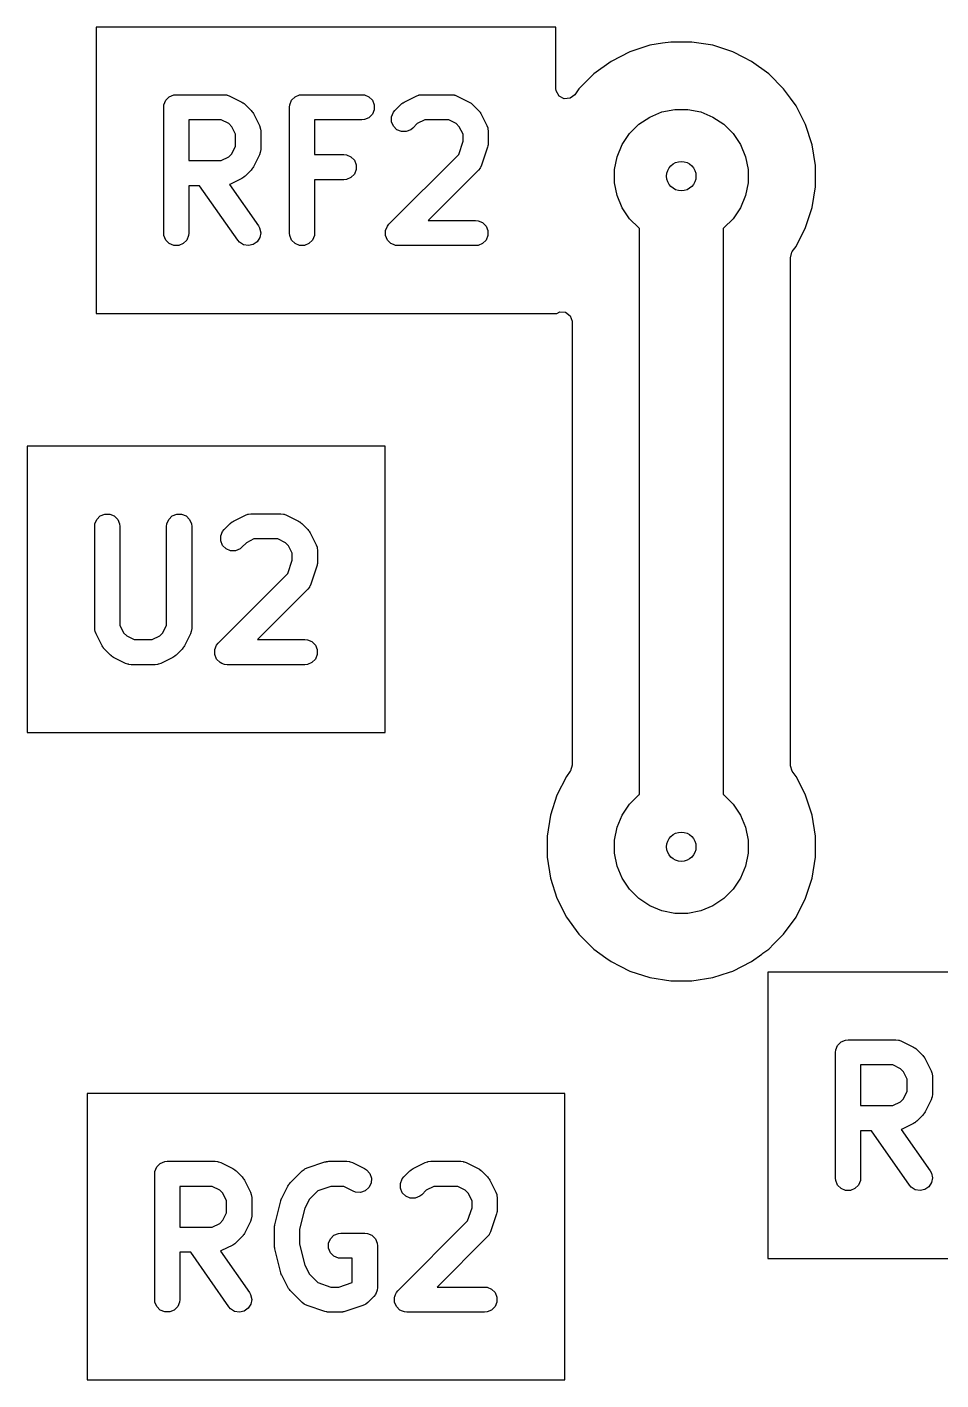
# Model space of a CAD drawing. Extents: x 20 to 124, y -124 to -20.
# Drawn here: x 77.38 to 88.29, y -100.61 to -84.47 of the extents above; entities that cross this region are included whole.
import ezdxf

# ---------------------------------------------------------------- set-up
doc = ezdxf.new("R2010")
doc.units = 0
doc.layers.add('BLACK', color=7, linetype='CONTINUOUS')
doc.layers.add('WHITE', color=7, linetype='CONTINUOUS')

msp = doc.modelspace()

# ---------------------------------------------------------------- linework, layer by layer
at = {"layer": 'BLACK', "linetype": 'CONTINUOUS'}
for p, q in [((83.693654, -84.471103), (78.2095, -84.471103)), ((78.2095, -84.471103), (78.2095, -87.886655)), ((83.693654, -85.204976), (83.693654, -84.471103)), ((84.815214, -84.68891), (84.575616, -84.76676)), ((84.966504, -84.664948), (84.815214, -84.68891)), ((85.064038, -84.6495), (84.966504, -84.664948)), ((85.315962, -84.6495), (85.064038, -84.6495)), ((85.539808, -84.684954), (85.315962, -84.6495)), ((85.564785, -84.68891), (85.539808, -84.684954)), ((85.804383, -84.76676), (85.564785, -84.68891)), ((84.351151, -84.881132), (84.14735, -85.029201)), ((84.575616, -84.76676), (84.351151, -84.881132)), ((85.934414, -84.833015), (85.804383, -84.76676)), ((86.028845, -84.88113), (85.934414, -84.833015)), ((86.028847, -84.881131), (86.028845, -84.88113)), ((86.028848, -84.881132), (86.028847, -84.881131)), ((86.232649, -85.029201), (86.028848, -84.881132)), ((84.147345, -85.029205), (83.969205, -85.207345)), ((84.14735, -85.029201), (84.147345, -85.029205)), ((86.232654, -85.029205), (86.232649, -85.029201)), ((86.410794, -85.207345), (86.232654, -85.029205)), ((83.696876, -85.233061), (83.693654, -85.204976)), ((83.969205, -85.207345), (83.917972, -85.277862)), ((86.410798, -85.20735), (86.410794, -85.207345)), ((86.493025, -85.320527), (86.410798, -85.20735)), ((79.017882, -85.399064), (79.04028, -85.344992)), ((79.04028, -85.344992), (79.081664, -85.303608)), ((79.081664, -85.303608), (79.135736, -85.28121)), ((79.135736, -85.28121), (79.165, -85.278328)), ((79.165, -85.278328), (79.736429, -85.278328)), ((79.736429, -85.278328), (79.765693, -85.28121)), ((79.765693, -85.28121), (79.770673, -85.283273)), ((79.770673, -85.283273), (79.776048, -85.283655)), ((79.776048, -85.283655), (79.803511, -85.294164)), ((79.803511, -85.294164), (79.946368, -85.365593)), ((79.946368, -85.365593), (79.958963, -85.373521)), ((79.958963, -85.373521), (79.96262, -85.375036)), ((79.96262, -85.375036), (79.966737, -85.378415)), ((79.966737, -85.378415), (79.971254, -85.381258)), ((79.971254, -85.381258), (79.973851, -85.384252)), ((80.517882, -85.399064), (80.54028, -85.344992)), ((80.54028, -85.344992), (80.581664, -85.303608)), ((80.581664, -85.303608), (80.635736, -85.28121)), ((80.635736, -85.28121), (80.665, -85.278328)), ((80.665, -85.278328), (81.379286, -85.278328)), ((81.379286, -85.278328), (81.40855, -85.28121)), ((81.40855, -85.28121), (81.462622, -85.303608)), ((81.462622, -85.303608), (81.504006, -85.344992)), ((81.504006, -85.344992), (81.526404, -85.399064)), ((81.85615, -85.38425), (81.858746, -85.381258)), ((81.858746, -85.381258), (81.863255, -85.378419)), ((81.863255, -85.378419), (81.867378, -85.375036)), ((81.867378, -85.375036), (81.87104, -85.373519)), ((81.87104, -85.373519), (81.883632, -85.365593)), ((81.883632, -85.365593), (82.02649, -85.294164)), ((82.02649, -85.294164), (82.053953, -85.283654)), ((82.053953, -85.283654), (82.05933, -85.283271)), ((82.05933, -85.283271), (82.064308, -85.28121)), ((82.064308, -85.28121), (82.093572, -85.278328)), ((82.093572, -85.278328), (82.450714, -85.278328)), ((82.450714, -85.278328), (82.479978, -85.28121)), ((82.479978, -85.28121), (82.484955, -85.283271)), ((82.484955, -85.283271), (82.490333, -85.283654)), ((82.490333, -85.283654), (82.517796, -85.294164)), ((82.517796, -85.294164), (82.660654, -85.365593)), ((82.660654, -85.365593), (82.673247, -85.37352)), ((82.673247, -85.37352), (82.676907, -85.375036)), ((82.676907, -85.375036), (82.681026, -85.378417)), ((82.681026, -85.378417), (82.68554, -85.381258)), ((82.68554, -85.381258), (82.688136, -85.384251)), ((83.731233, -85.2939), (83.696876, -85.233061)), ((83.793028, -85.326506), (83.731233, -85.2939)), ((83.862642, -85.320527), (83.793028, -85.326506)), ((83.917972, -85.277862), (83.862642, -85.320527)), ((86.55887, -85.411155), (86.493025, -85.320527)), ((79.015, -85.428328), (79.017882, -85.399064)), ((79.015, -86.928328), (79.015, -85.428328)), ((79.973851, -85.384252), (79.985351, -85.39369)), ((79.985351, -85.39369), (80.05678, -85.465118)), ((80.05678, -85.465118), (80.066222, -85.476623)), ((80.066222, -85.476623), (80.069214, -85.479218)), ((80.069214, -85.479218), (80.072053, -85.483728)), ((80.072053, -85.483728), (80.075435, -85.487849)), ((80.075435, -85.487849), (80.07695, -85.491508)), ((80.07695, -85.491508), (80.084879, -85.504103)), ((80.084879, -85.504103), (80.156307, -85.646961)), ((80.515, -85.428328), (80.517882, -85.399064)), ((80.515, -86.928328), (80.515, -85.428328)), ((81.504006, -85.511664), (81.462622, -85.553048)), ((81.526404, -85.457592), (81.504006, -85.511664)), ((81.526404, -85.399064), (81.526404, -85.457592)), ((81.732168, -85.541922), (81.754565, -85.48785)), ((81.732168, -85.600448), (81.732168, -85.541922)), ((81.754565, -85.48785), (81.77322, -85.465119)), ((81.77322, -85.465119), (81.844648, -85.393691)), ((81.844648, -85.393691), (81.85615, -85.38425)), ((82.688136, -85.384251), (82.699638, -85.393691)), ((82.699638, -85.393691), (82.771066, -85.465119)), ((82.771066, -85.465119), (82.780506, -85.476621)), ((82.780506, -85.476621), (82.783499, -85.479217)), ((82.783499, -85.479217), (82.786337, -85.483726)), ((82.786337, -85.483726), (82.789721, -85.487849)), ((82.789721, -85.487849), (82.791237, -85.491511)), ((82.791237, -85.491511), (82.799164, -85.504103)), ((82.799164, -85.504103), (82.870593, -85.646959)), ((84.682485, -85.631592), (84.812883, -85.544463)), ((84.812883, -85.544463), (84.957772, -85.484448)), ((84.957772, -85.484448), (85.111586, -85.453852)), ((85.111586, -85.453852), (85.268414, -85.453852)), ((85.268414, -85.453852), (85.422228, -85.484448)), ((85.422228, -85.484448), (85.567117, -85.544463)), ((85.567117, -85.544463), (85.697515, -85.631592)), ((86.590917, -85.474051), (86.55887, -85.411155)), ((86.673239, -85.635616), (86.590917, -85.474051)), ((79.701019, -85.578328), (79.315, -85.578328)), ((79.315, -85.578328), (79.315, -86.064042)), ((79.790433, -85.623035), (79.701019, -85.578328)), ((79.827437, -85.660039), (79.790433, -85.623035)), ((79.872143, -85.749451), (79.827437, -85.660039)), ((80.156307, -85.646961), (80.166817, -85.674424)), ((80.166817, -85.674424), (80.167198, -85.679799)), ((80.167198, -85.679799), (80.169261, -85.684778)), ((80.169261, -85.684778), (80.172143, -85.714042)), ((81.379286, -85.578328), (80.815, -85.578328)), ((80.815, -85.578328), (80.815, -85.992614)), ((81.40855, -85.575446), (81.379286, -85.578328)), ((81.462622, -85.553048), (81.40855, -85.575446)), ((81.754565, -85.65452), (81.732168, -85.600448)), ((81.795951, -85.695906), (81.754565, -85.65452)), ((81.850023, -85.718303), (81.795951, -85.695906)), ((81.962621, -85.695906), (81.908549, -85.718303)), ((81.985352, -85.677251), (81.962621, -85.695906)), ((82.039568, -85.623035), (81.985352, -85.677251)), ((82.128982, -85.578328), (82.039568, -85.623035)), ((82.415304, -85.578328), (82.128982, -85.578328)), ((82.504718, -85.623035), (82.415304, -85.578328)), ((82.541722, -85.660039), (82.504718, -85.623035)), ((82.586429, -85.749452), (82.541722, -85.660039)), ((82.870593, -85.646959), (82.881102, -85.674423)), ((82.881102, -85.674423), (82.881483, -85.679797)), ((82.881483, -85.679797), (82.883547, -85.684778)), ((82.883547, -85.684778), (82.886429, -85.714042)), ((84.571592, -85.742485), (84.682485, -85.631592)), ((85.697515, -85.631592), (85.808408, -85.742485)), ((86.673239, -85.635618), (86.673239, -85.635616)), ((86.673241, -85.635621), (86.673239, -85.635618)), ((86.75109, -85.875215), (86.673241, -85.635621)), ((79.872143, -85.892918), (79.872143, -85.749451)), ((80.172143, -85.714042), (80.172143, -85.928328)), ((81.908549, -85.718303), (81.850023, -85.718303)), ((82.533895, -85.990157), (82.586429, -85.832559)), ((82.586429, -85.832559), (82.586429, -85.749452)), ((82.886429, -85.8569), (82.88497, -85.871711)), ((82.886429, -85.714042), (82.886429, -85.8569)), ((84.484463, -85.872883), (84.571592, -85.742485)), ((85.808408, -85.742485), (85.895537, -85.872883)), ((79.701019, -86.064042), (79.790431, -86.019336)), ((79.790431, -86.019336), (79.827436, -85.982331)), ((79.827436, -85.982331), (79.872143, -85.892918)), ((80.156307, -85.995409), (80.084879, -86.138267)), ((80.166817, -85.967946), (80.156307, -85.995409)), ((80.167198, -85.96257), (80.166817, -85.967946)), ((80.169261, -85.957592), (80.167198, -85.96257)), ((80.172143, -85.928328), (80.169261, -85.957592)), ((80.815, -85.992614), (81.165, -85.992614)), ((81.165, -85.992614), (81.194264, -85.995496)), ((81.194264, -85.995496), (81.248336, -86.017894)), ((81.248336, -86.017894), (81.28972, -86.059278)), ((81.701791, -86.822262), (82.533895, -85.990157)), ((82.878731, -85.904335), (82.807302, -86.11862)), ((82.88203, -85.889825), (82.878731, -85.904335)), ((82.883547, -85.886164), (82.88203, -85.889825)), ((82.884069, -85.880855), (82.883547, -85.886164)), ((82.885251, -85.875661), (82.884069, -85.880855)), ((82.88497, -85.871711), (82.885251, -85.875661)), ((84.393852, -86.171586), (84.424448, -86.017772)), ((84.424448, -86.017772), (84.484463, -85.872883)), ((85.895537, -85.872883), (85.955552, -86.017772)), ((85.955552, -86.017772), (85.986148, -86.171586)), ((86.7905, -86.124038), (86.75109, -85.875215)), ((79.315, -86.064042), (79.701019, -86.064042)), ((80.056781, -86.177251), (79.985352, -86.24868)), ((80.066222, -86.165746), (80.056781, -86.177251)), ((80.069214, -86.163152), (80.066222, -86.165746)), ((80.072052, -86.158642), (80.069214, -86.163152)), ((80.075436, -86.15452), (80.072052, -86.158642)), ((80.076952, -86.150858), (80.075436, -86.15452)), ((80.084879, -86.138267), (80.076952, -86.150858)), ((81.28972, -86.059278), (81.312118, -86.11335)), ((81.312118, -86.171878), (81.28972, -86.22595)), ((81.312118, -86.11335), (81.312118, -86.171878)), ((82.771066, -86.177251), (82.169989, -86.778328)), ((82.789721, -86.154521), (82.771066, -86.177251)), ((82.791784, -86.149539), (82.789721, -86.154521)), ((82.795314, -86.14547), (82.791784, -86.149539)), ((82.807302, -86.11862), (82.795314, -86.14547)), ((84.393852, -86.328414), (84.393852, -86.171586)), ((85.986148, -86.171586), (85.986148, -86.328414)), ((86.7905, -86.375962), (86.7905, -86.124038)), ((79.803511, -86.348206), (79.800076, -86.34952)), ((79.800076, -86.34952), (80.145028, -86.842309)), ((79.946368, -86.276778), (79.803511, -86.348206)), ((79.958961, -86.26885), (79.946368, -86.276778)), ((79.962621, -86.267335), (79.958961, -86.26885)), ((79.96674, -86.263953), (79.962621, -86.267335)), ((79.971254, -86.261113), (79.96674, -86.263953)), ((79.97385, -86.258119), (79.971254, -86.261113)), ((79.985352, -86.24868), (79.97385, -86.258119)), ((81.165, -86.292614), (80.815, -86.292614)), ((80.815, -86.292614), (80.815, -86.928328)), ((81.194264, -86.289732), (81.165, -86.292614)), ((81.248336, -86.267334), (81.194264, -86.289732)), ((81.28972, -86.22595), (81.248336, -86.267334)), ((84.424448, -86.482228), (84.393852, -86.328414)), ((85.986148, -86.328414), (85.955552, -86.482228)), ((79.444045, -86.364042), (79.315, -86.364042)), ((79.315, -86.364042), (79.315, -86.928328)), ((79.899258, -87.014347), (79.444045, -86.364042)), ((84.484463, -86.627117), (84.424448, -86.482228)), ((85.955552, -86.482228), (85.895537, -86.627117)), ((86.75109, -86.624785), (86.7905, -86.375962)), ((84.571592, -86.757515), (84.484463, -86.627117)), ((85.895537, -86.627117), (85.808408, -86.757515)), ((86.673241, -86.864379), (86.75109, -86.624785)), ((81.683136, -86.844993), (81.701791, -86.822262)), ((82.169989, -86.778328), (82.736429, -86.778328)), ((82.736429, -86.778328), (82.765693, -86.78121)), ((82.765693, -86.78121), (82.819765, -86.803608)), ((82.819765, -86.803608), (82.861149, -86.844992)), ((84.682485, -86.868408), (84.571592, -86.757515)), ((85.808408, -86.757515), (85.697515, -86.868408)), ((79.017882, -86.957592), (79.015, -86.928328)), ((79.04028, -87.011664), (79.017882, -86.957592)), ((79.312118, -86.957592), (79.28972, -87.011664)), ((79.315, -86.928328), (79.312118, -86.957592)), ((80.161937, -86.982713), (80.130484, -87.03207)), ((80.145028, -86.842309), (80.159449, -86.867935)), ((80.159449, -86.867935), (80.172108, -86.925077)), ((80.172108, -86.925077), (80.161937, -86.982713)), ((80.517882, -86.957592), (80.515, -86.928328)), ((80.54028, -87.011664), (80.517882, -86.957592)), ((80.812118, -86.957592), (80.78972, -87.011664)), ((80.815, -86.928328), (80.812118, -86.957592)), ((81.660739, -86.899065), (81.683136, -86.844993)), ((81.660739, -86.957591), (81.660739, -86.899065)), ((81.683136, -87.011663), (81.660739, -86.957591)), ((82.861149, -86.844992), (82.883547, -86.899064)), ((82.883547, -86.957592), (82.861149, -87.011664)), ((82.883547, -86.899064), (82.883547, -86.957592)), ((84.69, -86.873429), (84.682485, -86.868408)), ((84.69, -93.62657), (84.69, -86.873429)), ((85.697515, -86.868408), (85.69, -86.873429)), ((85.69, -86.873429), (85.69, -93.62657)), ((86.55887, -87.088845), (86.673241, -86.864379)), ((79.081664, -87.053048), (79.04028, -87.011664)), ((79.135736, -87.075446), (79.081664, -87.053048)), ((79.194264, -87.075446), (79.135736, -87.075446)), ((79.248336, -87.053048), (79.194264, -87.075446)), ((79.28972, -87.011664), (79.248336, -87.053048)), ((79.918401, -87.036669), (79.899258, -87.014347)), ((79.967758, -87.068122), (79.918401, -87.036669)), ((80.025394, -87.078293), (79.967758, -87.068122)), ((80.082536, -87.065634), (80.025394, -87.078293)), ((80.130484, -87.03207), (80.082536, -87.065634)), ((80.581664, -87.053048), (80.54028, -87.011664)), ((80.635736, -87.075446), (80.581664, -87.053048)), ((80.694264, -87.075446), (80.635736, -87.075446)), ((80.748336, -87.053048), (80.694264, -87.075446)), ((80.78972, -87.011664), (80.748336, -87.053048)), ((81.724522, -87.053049), (81.683136, -87.011663)), ((81.754905, -87.065634), (81.724522, -87.053049)), ((81.778593, -87.075446), (81.754905, -87.065634)), ((81.807857, -87.078328), (81.778593, -87.075446)), ((82.736429, -87.078328), (81.807857, -87.078328)), ((82.765693, -87.075446), (82.736429, -87.078328)), ((82.819765, -87.053048), (82.765693, -87.075446)), ((82.861149, -87.011664), (82.819765, -87.053048)), ((86.4905, -87.223237), (86.510185, -87.156198)), ((86.510185, -87.156198), (86.514168, -87.15037)), ((86.514168, -87.15037), (86.55887, -87.088845)), ((86.4905, -93.276761), (86.4905, -87.223237)), ((78.2095, -87.886655), (83.706819, -87.886655)), ((83.706819, -87.886655), (83.739142, -87.869005)), ((83.739142, -87.869005), (83.808834, -87.873989)), ((83.808834, -87.873989), (83.864767, -87.915861)), ((83.864767, -87.915861), (83.889184, -87.981325)), ((83.889184, -87.981325), (83.8895, -87.990171)), ((83.8895, -87.990171), (83.8895, -93.276761)), ((81.656511, -89.471103), (77.384917, -89.471103)), ((77.384917, -89.471103), (77.384917, -92.885553)), ((81.656511, -92.885553), (81.656511, -89.471103)), ((78.195024, -90.399064), (78.217422, -90.344992)), ((78.217422, -90.344992), (78.258806, -90.303608)), ((78.258806, -90.303608), (78.312878, -90.28121)), ((78.312878, -90.28121), (78.371406, -90.28121)), ((78.371406, -90.28121), (78.425478, -90.303608)), ((78.425478, -90.303608), (78.466862, -90.344992)), ((78.466862, -90.344992), (78.48926, -90.399064)), ((79.052167, -90.399064), (79.074565, -90.344992)), ((79.074565, -90.344992), (79.115949, -90.303608)), ((79.115949, -90.303608), (79.170021, -90.28121)), ((79.170021, -90.28121), (79.228549, -90.28121)), ((79.228549, -90.28121), (79.282621, -90.303608)), ((79.282621, -90.303608), (79.324005, -90.344992)), ((79.324005, -90.344992), (79.346403, -90.399064)), ((79.807505, -90.393691), (79.819007, -90.38425)), ((79.819007, -90.38425), (79.821603, -90.381258)), ((79.821603, -90.381258), (79.826112, -90.378419)), ((79.826112, -90.378419), (79.830235, -90.375036)), ((79.830235, -90.375036), (79.833897, -90.373519)), ((79.833897, -90.373519), (79.846489, -90.365593)), ((79.846489, -90.365593), (79.989347, -90.294164)), ((79.989347, -90.294164), (80.01681, -90.283654)), ((80.01681, -90.283654), (80.022187, -90.283271)), ((80.022187, -90.283271), (80.027165, -90.28121)), ((80.027165, -90.28121), (80.056429, -90.278328)), ((80.056429, -90.278328), (80.413571, -90.278328)), ((80.413571, -90.278328), (80.442835, -90.28121)), ((80.442835, -90.28121), (80.447812, -90.283271)), ((80.447812, -90.283271), (80.45319, -90.283654)), ((80.45319, -90.283654), (80.480653, -90.294164)), ((80.480653, -90.294164), (80.623511, -90.365593)), ((80.623511, -90.365593), (80.636104, -90.37352)), ((80.636104, -90.37352), (80.639764, -90.375036)), ((80.639764, -90.375036), (80.643883, -90.378417)), ((80.643883, -90.378417), (80.648397, -90.381258)), ((80.648397, -90.381258), (80.650993, -90.384251)), ((80.650993, -90.384251), (80.662495, -90.393691)), ((78.192142, -90.428328), (78.195024, -90.399064)), ((78.192142, -91.642614), (78.192142, -90.428328)), ((78.48926, -90.399064), (78.492142, -90.428328)), ((78.492142, -90.428328), (78.492142, -91.607203)), ((79.049285, -90.428328), (79.052167, -90.399064)), ((79.049285, -91.607204), (79.049285, -90.428328)), ((79.346403, -90.399064), (79.349285, -90.428328)), ((79.349285, -90.428328), (79.349285, -91.642614)), ((79.695025, -90.541922), (79.717422, -90.48785)), ((79.695025, -90.600448), (79.695025, -90.541922)), ((79.717422, -90.48785), (79.736077, -90.465119)), ((79.736077, -90.465119), (79.807505, -90.393691)), ((80.662495, -90.393691), (80.733923, -90.465119)), ((80.733923, -90.465119), (80.743363, -90.476621)), ((80.743363, -90.476621), (80.746356, -90.479217)), ((80.746356, -90.479217), (80.749194, -90.483726)), ((80.749194, -90.483726), (80.752578, -90.487849)), ((80.752578, -90.487849), (80.754094, -90.491511)), ((80.754094, -90.491511), (80.762021, -90.504103)), ((80.762021, -90.504103), (80.83345, -90.646959)), ((79.717422, -90.65452), (79.695025, -90.600448)), ((79.758808, -90.695906), (79.717422, -90.65452)), ((79.81288, -90.718303), (79.758808, -90.695906)), ((79.925478, -90.695906), (79.871406, -90.718303)), ((79.948209, -90.677251), (79.925478, -90.695906)), ((80.002425, -90.623035), (79.948209, -90.677251)), ((80.091839, -90.578328), (80.002425, -90.623035)), ((80.378161, -90.578328), (80.091839, -90.578328)), ((80.467575, -90.623035), (80.378161, -90.578328)), ((80.504579, -90.660039), (80.467575, -90.623035)), ((80.549286, -90.749452), (80.504579, -90.660039)), ((80.83345, -90.646959), (80.843959, -90.674423)), ((80.843959, -90.674423), (80.84434, -90.679797)), ((80.84434, -90.679797), (80.846404, -90.684778)), ((80.846404, -90.684778), (80.849286, -90.714042)), ((79.871406, -90.718303), (79.81288, -90.718303)), ((80.496752, -90.990157), (80.549286, -90.832559)), ((80.549286, -90.832559), (80.549286, -90.749452)), ((80.849286, -90.8569), (80.847827, -90.871711)), ((80.849286, -90.714042), (80.849286, -90.8569)), ((79.664648, -91.822262), (80.496752, -90.990157)), ((80.841588, -90.904335), (80.770159, -91.11862)), ((80.844887, -90.889825), (80.841588, -90.904335)), ((80.846404, -90.886164), (80.844887, -90.889825)), ((80.846926, -90.880855), (80.846404, -90.886164)), ((80.848108, -90.875661), (80.846926, -90.880855)), ((80.847827, -90.871711), (80.848108, -90.875661)), ((80.733923, -91.177251), (80.132846, -91.778328)), ((80.752578, -91.154521), (80.733923, -91.177251)), ((80.754641, -91.149539), (80.752578, -91.154521)), ((80.758171, -91.14547), (80.754641, -91.149539)), ((80.770159, -91.11862), (80.758171, -91.14547)), ((78.195024, -91.671878), (78.192142, -91.642614)), ((78.197087, -91.676858), (78.195024, -91.671878)), ((78.197469, -91.682233), (78.197087, -91.676858)), ((78.492142, -91.607203), (78.536849, -91.696617)), ((79.004578, -91.696617), (79.049285, -91.607204)), ((79.34434, -91.676856), (79.343959, -91.682232)), ((79.346403, -91.671878), (79.34434, -91.676856)), ((79.349285, -91.642614), (79.346403, -91.671878)), ((78.207978, -91.709696), (78.197469, -91.682233)), ((78.279407, -91.852553), (78.207978, -91.709696)), ((78.536849, -91.696617), (78.573853, -91.733621)), ((78.573853, -91.733621), (78.663267, -91.778328)), ((78.663267, -91.778328), (78.878161, -91.778328)), ((78.878161, -91.778328), (78.967573, -91.733622)), ((78.967573, -91.733622), (79.004578, -91.696617)), ((79.333449, -91.709695), (79.262021, -91.852553)), ((79.343959, -91.682232), (79.333449, -91.709695)), ((79.645993, -91.844993), (79.664648, -91.822262)), ((80.132846, -91.778328), (80.699286, -91.778328)), ((80.699286, -91.778328), (80.72855, -91.78121)), ((80.72855, -91.78121), (80.782622, -91.803608)), ((80.782622, -91.803608), (80.824006, -91.844992)), ((78.287334, -91.865146), (78.279407, -91.852553)), ((78.28885, -91.868806), (78.287334, -91.865146)), ((78.292231, -91.872925), (78.28885, -91.868806)), ((78.295072, -91.877439), (78.292231, -91.872925)), ((78.298065, -91.880035), (78.295072, -91.877439)), ((78.307505, -91.891537), (78.298065, -91.880035)), ((78.378934, -91.962966), (78.307505, -91.891537)), ((78.390438, -91.972407), (78.378934, -91.962966)), ((78.393033, -91.975399), (78.390438, -91.972407)), ((78.397542, -91.978237), (78.393033, -91.975399)), ((78.401665, -91.981621), (78.397542, -91.978237)), ((78.405326, -91.983137), (78.401665, -91.981621)), ((78.417918, -91.991064), (78.405326, -91.983137)), ((78.560776, -92.062492), (78.417918, -91.991064)), ((79.12351, -91.991064), (78.980653, -92.062492)), ((79.136103, -91.983136), (79.12351, -91.991064)), ((79.139763, -91.981621), (79.136103, -91.983136)), ((79.143882, -91.978239), (79.139763, -91.981621)), ((79.148396, -91.975399), (79.143882, -91.978239)), ((79.150992, -91.972405), (79.148396, -91.975399)), ((79.162494, -91.962966), (79.150992, -91.972405)), ((79.233923, -91.891537), (79.162494, -91.962966)), ((79.243364, -91.880032), (79.233923, -91.891537)), ((79.246356, -91.877438), (79.243364, -91.880032)), ((79.249194, -91.872928), (79.246356, -91.877438)), ((79.252578, -91.868806), (79.249194, -91.872928)), ((79.254094, -91.865144), (79.252578, -91.868806)), ((79.262021, -91.852553), (79.254094, -91.865144)), ((79.623596, -91.899065), (79.645993, -91.844993)), ((79.623596, -91.957591), (79.623596, -91.899065)), ((79.645993, -92.011663), (79.623596, -91.957591)), ((80.824006, -91.844992), (80.846404, -91.899064)), ((80.846404, -91.957592), (80.824006, -92.011664)), ((80.846404, -91.899064), (80.846404, -91.957592)), ((78.588239, -92.073002), (78.560776, -92.062492)), ((78.593614, -92.073383), (78.588239, -92.073002)), ((78.598593, -92.075446), (78.593614, -92.073383)), ((78.627857, -92.078328), (78.598593, -92.075446)), ((78.913571, -92.078328), (78.627857, -92.078328)), ((78.942835, -92.075446), (78.913571, -92.078328)), ((78.947813, -92.073383), (78.942835, -92.075446)), ((78.953189, -92.073002), (78.947813, -92.073383)), ((78.980653, -92.062492), (78.953189, -92.073002)), ((79.687379, -92.053049), (79.645993, -92.011663)), ((79.710177, -92.062492), (79.687379, -92.053049)), ((79.74145, -92.075446), (79.710177, -92.062492)), ((79.770714, -92.078328), (79.74145, -92.075446)), ((80.699286, -92.078328), (79.770714, -92.078328)), ((80.72855, -92.075446), (80.699286, -92.078328)), ((80.782622, -92.053048), (80.72855, -92.075446)), ((80.824006, -92.011664), (80.782622, -92.053048)), ((77.384917, -92.885553), (81.656511, -92.885553)), ((83.8895, -93.276761), (83.869815, -93.3438)), ((86.490702, -93.28384), (86.4905, -93.276761)), ((86.514182, -93.349646), (86.490702, -93.28384)), ((83.821132, -93.411151), (83.70676, -93.635616)), ((83.865818, -93.349646), (83.821132, -93.411151)), ((83.869815, -93.3438), (83.865818, -93.349646)), ((86.536101, -93.379816), (86.514182, -93.349646)), ((86.55887, -93.411155), (86.536101, -93.379816)), ((86.62216, -93.535369), (86.55887, -93.411155)), ((86.673239, -93.635616), (86.62216, -93.535369)), ((83.70676, -93.635616), (83.62891, -93.875214)), ((84.484463, -93.872883), (84.571592, -93.742485)), ((84.571592, -93.742485), (84.682485, -93.631592)), ((84.682485, -93.631592), (84.69, -93.62657)), ((85.69, -93.62657), (85.697515, -93.631592)), ((85.697515, -93.631592), (85.808408, -93.742485)), ((85.808408, -93.742485), (85.895537, -93.872883)), ((86.673239, -93.635618), (86.673239, -93.635616)), ((86.673241, -93.635621), (86.673239, -93.635618)), ((86.75109, -93.875215), (86.673241, -93.635621)), ((83.62891, -93.875214), (83.5895, -94.124038)), ((84.424448, -94.017772), (84.484463, -93.872883)), ((85.895537, -93.872883), (85.955552, -94.017772)), ((86.7905, -94.124038), (86.75109, -93.875215)), ((84.393852, -94.171586), (84.424448, -94.017772)), ((85.955552, -94.017772), (85.986148, -94.171586)), ((83.5895, -94.124038), (83.5895, -94.375961)), ((84.393852, -94.328414), (84.393852, -94.171586)), ((85.986148, -94.171586), (85.986148, -94.328414)), ((86.7905, -94.375962), (86.7905, -94.124038)), ((83.5895, -94.375961), (83.62891, -94.624785)), ((84.424448, -94.482228), (84.393852, -94.328414)), ((85.986148, -94.328414), (85.955552, -94.482228)), ((86.75109, -94.624785), (86.7905, -94.375962)), ((84.484463, -94.627117), (84.424448, -94.482228)), ((85.955552, -94.482228), (85.895537, -94.627117)), ((83.62891, -94.624785), (83.70676, -94.864383)), ((84.571592, -94.757515), (84.484463, -94.627117)), ((85.895537, -94.627117), (85.808408, -94.757515)), ((86.673241, -94.864379), (86.75109, -94.624785)), ((83.70676, -94.864383), (83.821132, -95.088848)), ((84.682485, -94.868408), (84.571592, -94.757515)), ((84.812883, -94.955537), (84.682485, -94.868408)), ((85.697515, -94.868408), (85.567117, -94.955537)), ((85.808408, -94.757515), (85.697515, -94.868408)), ((86.55887, -95.088845), (86.673241, -94.864379)), ((84.957772, -95.015552), (84.812883, -94.955537)), ((85.111586, -95.046148), (84.957772, -95.015552)), ((85.268414, -95.046148), (85.111586, -95.046148)), ((85.422228, -95.015552), (85.268414, -95.046148)), ((85.567117, -94.955537), (85.422228, -95.015552)), ((83.821132, -95.088848), (83.969201, -95.292649)), ((86.410793, -95.292656), (86.55887, -95.088845)), ((83.969201, -95.292649), (83.969205, -95.292654)), ((83.969205, -95.292654), (84.147344, -95.470793)), ((86.294699, -95.40875), (86.410793, -95.292656)), ((84.147344, -95.470793), (84.14735, -95.470798)), ((84.14735, -95.470798), (84.289647, -95.574182)), ((86.028845, -95.61887), (86.150392, -95.53056)), ((86.150392, -95.53056), (86.162473, -95.521784)), ((86.162473, -95.521784), (86.162475, -95.521783)), ((86.162475, -95.521783), (86.232649, -95.470798)), ((86.232649, -95.470798), (86.232656, -95.470793)), ((86.232656, -95.470793), (86.294699, -95.40875)), ((84.289647, -95.574182), (84.351155, -95.61887)), ((84.351155, -95.61887), (84.460098, -95.674379)), ((84.460098, -95.674379), (84.575616, -95.733239)), ((85.804379, -95.733241), (86.028845, -95.61887)), ((84.575616, -95.733239), (84.575618, -95.733239)), ((84.575618, -95.733239), (84.575621, -95.733241)), ((84.575621, -95.733241), (84.815215, -95.81109)), ((84.815215, -95.81109), (85.064038, -95.8505)), ((85.064038, -95.8505), (85.064039, -95.8505)), ((85.064039, -95.8505), (85.315961, -95.8505)), ((85.315961, -95.8505), (85.315962, -95.8505)), ((85.315962, -95.8505), (85.564785, -95.81109)), ((85.564785, -95.81109), (85.764794, -95.746103)), ((85.764794, -95.746103), (85.804379, -95.733241)), ((91.764642, -95.746103), (86.223071, -95.746103)), ((86.223071, -95.746103), (86.223071, -99.161655)), ((87.028571, -96.703328), (87.031453, -96.674064)), ((87.031453, -96.674064), (87.053851, -96.619992)), ((87.053851, -96.619992), (87.095235, -96.578608)), ((87.095235, -96.578608), (87.149307, -96.55621)), ((87.149307, -96.55621), (87.178571, -96.553328)), ((87.178571, -96.553328), (87.75, -96.553328)), ((87.75, -96.553328), (87.779264, -96.55621)), ((87.779264, -96.55621), (87.784244, -96.558273)), ((87.784244, -96.558273), (87.789619, -96.558655)), ((87.789619, -96.558655), (87.817082, -96.569164)), ((87.817082, -96.569164), (87.959939, -96.640593)), ((87.959939, -96.640593), (87.972534, -96.648521)), ((87.972534, -96.648521), (87.976191, -96.650036)), ((87.976191, -96.650036), (87.980308, -96.653415)), ((87.980308, -96.653415), (87.984825, -96.656258)), ((87.984825, -96.656258), (87.987422, -96.659252)), ((87.987422, -96.659252), (87.998922, -96.66869)), ((87.998922, -96.66869), (88.070351, -96.740118)), ((87.028571, -98.203328), (87.028571, -96.703328)), ((88.070351, -96.740118), (88.079793, -96.751623)), ((88.079793, -96.751623), (88.082785, -96.754218)), ((88.082785, -96.754218), (88.085624, -96.758728)), ((88.085624, -96.758728), (88.089006, -96.762849)), ((88.089006, -96.762849), (88.090521, -96.766508)), ((88.090521, -96.766508), (88.09845, -96.779103)), ((88.09845, -96.779103), (88.169878, -96.921961)), ((87.71459, -96.853328), (87.328571, -96.853328)), ((87.328571, -96.853328), (87.328571, -97.339042)), ((87.804004, -96.898035), (87.71459, -96.853328)), ((87.841008, -96.935039), (87.804004, -96.898035)), ((87.885714, -97.024451), (87.841008, -96.935039)), ((88.169878, -96.921961), (88.180388, -96.949424)), ((88.180388, -96.949424), (88.180769, -96.954799)), ((88.180769, -96.954799), (88.182832, -96.959778)), ((88.182832, -96.959778), (88.185714, -96.989042)), ((88.185714, -96.989042), (88.185714, -97.203328)), ((87.885714, -97.167918), (87.885714, -97.024451)), ((83.800797, -97.196103), (78.102357, -97.196103)), ((78.102357, -97.196103), (78.102357, -100.611655)), ((83.800797, -100.611655), (83.800797, -97.196103)), ((87.71459, -97.339042), (87.804002, -97.294336)), ((87.804002, -97.294336), (87.841007, -97.257331)), ((87.841007, -97.257331), (87.885714, -97.167918)), ((88.169878, -97.270409), (88.09845, -97.413267)), ((88.180388, -97.242946), (88.169878, -97.270409)), ((88.180769, -97.23757), (88.180388, -97.242946)), ((88.182832, -97.232592), (88.180769, -97.23757)), ((88.185714, -97.203328), (88.182832, -97.232592)), ((87.328571, -97.339042), (87.71459, -97.339042)), ((88.070352, -97.452251), (87.998923, -97.52368)), ((88.079793, -97.440746), (88.070352, -97.452251)), ((88.082785, -97.438152), (88.079793, -97.440746)), ((88.085623, -97.433642), (88.082785, -97.438152)), ((88.089007, -97.42952), (88.085623, -97.433642)), ((88.090523, -97.425858), (88.089007, -97.42952)), ((88.09845, -97.413267), (88.090523, -97.425858)), ((87.457616, -97.639042), (87.328571, -97.639042)), ((87.328571, -97.639042), (87.328571, -98.203328)), ((87.912829, -98.289347), (87.457616, -97.639042)), ((87.817082, -97.623206), (87.813647, -97.62452)), ((87.813647, -97.62452), (88.158599, -98.117309)), ((87.959939, -97.551778), (87.817082, -97.623206)), ((87.972532, -97.54385), (87.959939, -97.551778)), ((87.976192, -97.542335), (87.972532, -97.54385)), ((87.980311, -97.538953), (87.976192, -97.542335)), ((87.984825, -97.536113), (87.980311, -97.538953)), ((87.987421, -97.533119), (87.984825, -97.536113)), ((87.998923, -97.52368), (87.987421, -97.533119)), ((78.907857, -98.153328), (78.910739, -98.124064)), ((78.910739, -98.124064), (78.933137, -98.069992)), ((78.933137, -98.069992), (78.974521, -98.028608)), ((78.974521, -98.028608), (79.028593, -98.00621)), ((79.028593, -98.00621), (79.057857, -98.003328)), ((79.057857, -98.003328), (79.629286, -98.003328)), ((79.629286, -98.003328), (79.65855, -98.00621)), ((79.65855, -98.00621), (79.66353, -98.008273)), ((79.66353, -98.008273), (79.668905, -98.008655)), ((79.668905, -98.008655), (79.696368, -98.019164)), ((79.696368, -98.019164), (79.839225, -98.090593)), ((79.839225, -98.090593), (79.85182, -98.098521)), ((79.85182, -98.098521), (79.855477, -98.100036)), ((79.855477, -98.100036), (79.859594, -98.103415)), ((79.859594, -98.103415), (79.864111, -98.106258)), ((79.864111, -98.106258), (79.866708, -98.109252)), ((79.866708, -98.109252), (79.878208, -98.11869)), ((79.878208, -98.11869), (79.949637, -98.190118)), ((80.52322, -98.261548), (80.666077, -98.118691)), ((80.666077, -98.118691), (80.688807, -98.100036)), ((80.688807, -98.100036), (80.693788, -98.097972)), ((80.693788, -98.097972), (80.697858, -98.094443)), ((80.697858, -98.094443), (80.724709, -98.082455)), ((80.724709, -98.082455), (80.938994, -98.011026)), ((80.938994, -98.011026), (80.953503, -98.007726)), ((80.953503, -98.007726), (80.957165, -98.00621)), ((80.957165, -98.00621), (80.962473, -98.005687)), ((80.962473, -98.005687), (80.967668, -98.004506)), ((80.967668, -98.004506), (80.971617, -98.004786)), ((80.971617, -98.004786), (80.986429, -98.003328)), ((80.986429, -98.003328), (81.200715, -98.003328)), ((81.200715, -98.003328), (81.229979, -98.00621)), ((81.229979, -98.00621), (81.234959, -98.008273)), ((81.234959, -98.008273), (81.240334, -98.008655)), ((81.240334, -98.008655), (81.267797, -98.019164)), ((81.267797, -98.019164), (81.410654, -98.090593)), ((81.410654, -98.090593), (81.43554, -98.106258)), ((81.43554, -98.106258), (81.473886, -98.150473)), ((81.880363, -98.190119), (81.951791, -98.118691)), ((81.951791, -98.118691), (81.963293, -98.10925)), ((81.963293, -98.10925), (81.965889, -98.106258)), ((81.965889, -98.106258), (81.970398, -98.103419)), ((81.970398, -98.103419), (81.974521, -98.100036)), ((81.974521, -98.100036), (81.978183, -98.098519)), ((81.978183, -98.098519), (81.990775, -98.090593)), ((81.990775, -98.090593), (82.133633, -98.019164)), ((82.133633, -98.019164), (82.161096, -98.008654)), ((82.161096, -98.008654), (82.166473, -98.008271)), ((82.166473, -98.008271), (82.171451, -98.00621)), ((82.171451, -98.00621), (82.200715, -98.003328)), ((82.200715, -98.003328), (82.557857, -98.003328)), ((82.557857, -98.003328), (82.587121, -98.00621)), ((82.587121, -98.00621), (82.592098, -98.008271)), ((82.592098, -98.008271), (82.597476, -98.008654)), ((82.597476, -98.008654), (82.624939, -98.019164)), ((82.624939, -98.019164), (82.767797, -98.090593)), ((82.767797, -98.090593), (82.78039, -98.09852)), ((82.78039, -98.09852), (82.78405, -98.100036)), ((82.78405, -98.100036), (82.788169, -98.103417)), ((82.788169, -98.103417), (82.792683, -98.106258)), ((82.792683, -98.106258), (82.795279, -98.109251)), ((82.795279, -98.109251), (82.806781, -98.118691)), ((82.806781, -98.118691), (82.878209, -98.190119)), ((88.158599, -98.117309), (88.17302, -98.142935)), ((78.907857, -99.653328), (78.907857, -98.153328)), ((79.949637, -98.190118), (79.959079, -98.201623)), ((79.959079, -98.201623), (79.962071, -98.204218)), ((79.962071, -98.204218), (79.96491, -98.208728)), ((79.96491, -98.208728), (79.968292, -98.212849)), ((79.968292, -98.212849), (79.969807, -98.216508)), ((79.969807, -98.216508), (79.977736, -98.229103)), ((79.977736, -98.229103), (80.049164, -98.371961)), ((80.495122, -98.300532), (80.503049, -98.287938)), ((80.503049, -98.287938), (80.504565, -98.284279)), ((80.504565, -98.284279), (80.507946, -98.280159)), ((80.507946, -98.280159), (80.510787, -98.275646)), ((80.510787, -98.275646), (80.51378, -98.273049)), ((80.51378, -98.273049), (80.52322, -98.261548)), ((81.488245, -98.264376), (81.462071, -98.316725)), ((81.473886, -98.150473), (81.492394, -98.205996)), ((81.492394, -98.205996), (81.488245, -98.264376)), ((81.839311, -98.266922), (81.861708, -98.21285)), ((81.839311, -98.325448), (81.839311, -98.266922)), ((81.861708, -98.21285), (81.880363, -98.190119)), ((82.878209, -98.190119), (82.887649, -98.201621)), ((82.887649, -98.201621), (82.890642, -98.204217)), ((82.890642, -98.204217), (82.89348, -98.208726)), ((82.89348, -98.208726), (82.896864, -98.212849)), ((82.896864, -98.212849), (82.89838, -98.216511)), ((82.89838, -98.216511), (82.906307, -98.229103)), ((82.906307, -98.229103), (82.977736, -98.371959)), ((87.031453, -98.232592), (87.028571, -98.203328)), ((87.053851, -98.286664), (87.031453, -98.232592)), ((87.095235, -98.328048), (87.053851, -98.286664)), ((87.303291, -98.286664), (87.261907, -98.328048)), ((87.325689, -98.232592), (87.303291, -98.286664)), ((87.328571, -98.203328), (87.325689, -98.232592)), ((87.931972, -98.311669), (87.912829, -98.289347)), ((88.175508, -98.257713), (88.144055, -98.30707)), ((88.17302, -98.142935), (88.185679, -98.200077)), ((88.185679, -98.200077), (88.175508, -98.257713)), ((79.593876, -98.303328), (79.207857, -98.303328)), ((79.207857, -98.303328), (79.207857, -98.789042)), ((79.68329, -98.348035), (79.593876, -98.303328)), ((79.720294, -98.385039), (79.68329, -98.348035)), ((79.765, -98.474451), (79.720294, -98.385039)), ((80.049164, -98.371961), (80.059674, -98.399424)), ((80.059674, -98.399424), (80.060055, -98.404799)), ((80.060055, -98.404799), (80.062118, -98.409778)), ((80.062118, -98.409778), (80.065, -98.439042)), ((80.065, -98.439042), (80.065, -98.653328)), ((80.417842, -98.458677), (80.422229, -98.4464)), ((80.422229, -98.4464), (80.422873, -98.445529)), ((80.422873, -98.445529), (80.423693, -98.443389)), ((80.423693, -98.443389), (80.495122, -98.300532)), ((80.752564, -98.456467), (80.699383, -98.562827)), ((80.85317, -98.355861), (80.752564, -98.456467)), ((81.010772, -98.303328), (80.85317, -98.355861)), ((81.165305, -98.303328), (81.010772, -98.303328)), ((81.276489, -98.358921), (81.165305, -98.303328)), ((81.303953, -98.36943), (81.276489, -98.358921)), ((81.362333, -98.373579), (81.303953, -98.36943)), ((81.417855, -98.355072), (81.362333, -98.373579)), ((81.462071, -98.316725), (81.417855, -98.355072)), ((81.861708, -98.37952), (81.839311, -98.325448)), ((81.903094, -98.420906), (81.861708, -98.37952)), ((81.957166, -98.443303), (81.903094, -98.420906)), ((82.015692, -98.443303), (81.957166, -98.443303)), ((82.069764, -98.420906), (82.015692, -98.443303)), ((82.092495, -98.402251), (82.069764, -98.420906)), ((82.146711, -98.348035), (82.092495, -98.402251)), ((82.236125, -98.303328), (82.146711, -98.348035)), ((82.522447, -98.303328), (82.236125, -98.303328)), ((82.611861, -98.348035), (82.522447, -98.303328)), ((82.648865, -98.385039), (82.611861, -98.348035)), ((82.693572, -98.474452), (82.648865, -98.385039)), ((82.977736, -98.371959), (82.988245, -98.399423)), ((82.988245, -98.399423), (82.988626, -98.404797)), ((82.988626, -98.404797), (82.99069, -98.409778)), ((82.99069, -98.409778), (82.993572, -98.439042)), ((82.993572, -98.439042), (82.993572, -98.5819)), ((87.149307, -98.350446), (87.095235, -98.328048)), ((87.207835, -98.350446), (87.149307, -98.350446)), ((87.261907, -98.328048), (87.207835, -98.350446)), ((87.981329, -98.343122), (87.931972, -98.311669)), ((88.038965, -98.353293), (87.981329, -98.343122)), ((88.096107, -98.340634), (88.038965, -98.353293)), ((88.144055, -98.30707), (88.096107, -98.340634)), ((79.720293, -98.707331), (79.765, -98.617918)), ((79.765, -98.617918), (79.765, -98.474451)), ((80.340908, -98.759805), (80.412336, -98.474091)), ((80.412336, -98.474091), (80.413107, -98.471932)), ((80.413107, -98.471932), (80.413184, -98.470852)), ((80.413184, -98.470852), (80.417842, -98.458677)), ((80.699383, -98.562827), (80.636429, -98.814648)), ((82.641038, -98.715157), (82.693572, -98.557559)), ((82.693572, -98.557559), (82.693572, -98.474452)), ((82.989173, -98.614825), (82.985874, -98.629335)), ((82.99069, -98.611164), (82.989173, -98.614825)), ((82.991212, -98.605855), (82.99069, -98.611164)), ((82.992394, -98.600661), (82.991212, -98.605855)), ((82.993572, -98.5819), (82.992113, -98.596711)), ((82.992113, -98.596711), (82.992394, -98.600661)), ((79.593876, -98.789042), (79.683288, -98.744336)), ((79.683288, -98.744336), (79.720293, -98.707331)), ((80.049164, -98.720409), (79.977736, -98.863267)), ((80.059674, -98.692946), (80.049164, -98.720409)), ((80.060055, -98.68757), (80.059674, -98.692946)), ((80.062118, -98.682592), (80.060055, -98.68757)), ((80.065, -98.653328), (80.062118, -98.682592)), ((80.336606, -98.788894), (80.338225, -98.777943)), ((80.338225, -98.777943), (80.339311, -98.766921)), ((80.339311, -98.766921), (80.340158, -98.764876)), ((80.340158, -98.764876), (80.340908, -98.759805)), ((81.808934, -99.547262), (82.641038, -98.715157)), ((82.985874, -98.629335), (82.914445, -98.84362)), ((79.207857, -98.789042), (79.593876, -98.789042)), ((79.949638, -98.902251), (79.878209, -98.97368)), ((79.959079, -98.890746), (79.949638, -98.902251)), ((79.962071, -98.888152), (79.959079, -98.890746)), ((79.964909, -98.883642), (79.962071, -98.888152)), ((79.968293, -98.87952), (79.964909, -98.883642)), ((79.969809, -98.875858), (79.968293, -98.87952)), ((79.977736, -98.863267), (79.969809, -98.875858)), ((80.336429, -98.796185), (80.336931, -98.791081)), ((80.336429, -99.010471), (80.336429, -98.796185)), ((80.336931, -98.791081), (80.336606, -98.788894)), ((80.636429, -98.814648), (80.636429, -98.992007)), ((80.982168, -98.981207), (81.004566, -98.927135)), ((81.004566, -98.927135), (81.04595, -98.885751)), ((81.04595, -98.885751), (81.100022, -98.863353)), ((81.100022, -98.863353), (81.129286, -98.860471)), ((81.129286, -98.860471), (81.415, -98.860471)), ((81.415, -98.860471), (81.444264, -98.863353)), ((81.444264, -98.863353), (81.498336, -98.885751)), ((81.498336, -98.885751), (81.53972, -98.927135)), ((81.53972, -98.927135), (81.562118, -98.981207)), ((82.878209, -98.902251), (82.277132, -99.503328)), ((82.896864, -98.879521), (82.878209, -98.902251)), ((82.898927, -98.874539), (82.896864, -98.879521)), ((82.902457, -98.87047), (82.898927, -98.874539)), ((82.914445, -98.84362), (82.902457, -98.87047)), ((79.336902, -99.089042), (79.207857, -99.089042)), ((79.207857, -99.089042), (79.207857, -99.653328)), ((79.792115, -99.739347), (79.336902, -99.089042)), ((79.696368, -99.073206), (79.692933, -99.07452)), ((79.692933, -99.07452), (80.037885, -99.567309)), ((79.839225, -99.001778), (79.696368, -99.073206)), ((79.851818, -98.99385), (79.839225, -99.001778)), ((79.855478, -98.992335), (79.851818, -98.99385)), ((79.859597, -98.988953), (79.855478, -98.992335)), ((79.864111, -98.986113), (79.859597, -98.988953)), ((79.866707, -98.983119), (79.864111, -98.986113)), ((79.878209, -98.97368), (79.866707, -98.983119)), ((80.336931, -99.015574), (80.336429, -99.010471)), ((80.336606, -99.017762), (80.336931, -99.015574)), ((80.338225, -99.028712), (80.336606, -99.017762)), ((80.339311, -99.039735), (80.338225, -99.028712)), ((80.340158, -99.041779), (80.339311, -99.039735)), ((80.340908, -99.046851), (80.340158, -99.041779)), ((80.412336, -99.332565), (80.340908, -99.046851)), ((80.636429, -98.992007), (80.699383, -99.243828)), ((80.982168, -99.039735), (80.982168, -98.981207)), ((81.004566, -99.093807), (80.982168, -99.039735)), ((81.04595, -99.135191), (81.004566, -99.093807)), ((81.562118, -98.981207), (81.565, -99.010471)), ((81.565, -99.010471), (81.565, -99.510471)), ((80.699383, -99.243828), (80.752564, -99.350188)), ((81.100022, -99.157589), (81.04595, -99.135191)), ((81.129286, -99.160471), (81.100022, -99.157589)), ((81.265, -99.160471), (81.129286, -99.160471)), ((81.265, -99.448339), (81.265, -99.160471)), ((86.223071, -99.161655), (91.850082, -99.161655)), ((80.413107, -99.334723), (80.412336, -99.332565)), ((80.413184, -99.335804), (80.413107, -99.334723)), ((80.417842, -99.347978), (80.413184, -99.335804)), ((80.422229, -99.360256), (80.417842, -99.347978)), ((80.422873, -99.361126), (80.422229, -99.360256)), ((80.423693, -99.363267), (80.422873, -99.361126)), ((80.495122, -99.506124), (80.423693, -99.363267)), ((80.752564, -99.350188), (80.853169, -99.450794)), ((80.037885, -99.567309), (80.052306, -99.592935)), ((80.503049, -99.518717), (80.495122, -99.506124)), ((80.504565, -99.522377), (80.503049, -99.518717)), ((80.507946, -99.526496), (80.504565, -99.522377)), ((80.510787, -99.53101), (80.507946, -99.526496)), ((80.51378, -99.533606), (80.510787, -99.53101)), ((80.52322, -99.545108), (80.51378, -99.533606)), ((80.666077, -99.687966), (80.52322, -99.545108)), ((80.853169, -99.450794), (81.010772, -99.503328)), ((81.010772, -99.503328), (81.104943, -99.503328)), ((81.104943, -99.503328), (81.262545, -99.450794)), ((81.262545, -99.450794), (81.265, -99.448339)), ((81.556773, -99.552638), (81.539721, -99.593806)), ((81.562118, -99.539735), (81.556773, -99.552638)), ((81.565, -99.510471), (81.562118, -99.539735)), ((81.780415, -99.593807), (81.790279, -99.569993)), ((81.790279, -99.569993), (81.808934, -99.547262)), ((82.277132, -99.503328), (82.843572, -99.503328)), ((82.843572, -99.503328), (82.872836, -99.50621)), ((82.872836, -99.50621), (82.926908, -99.528608)), ((82.926908, -99.528608), (82.968292, -99.569992)), ((82.968292, -99.569992), (82.99069, -99.624064)), ((78.910739, -99.682592), (78.907857, -99.653328)), ((78.933137, -99.736664), (78.910739, -99.682592)), ((78.974521, -99.778048), (78.933137, -99.736664)), ((79.182577, -99.736664), (79.141193, -99.778048)), ((79.204975, -99.682592), (79.182577, -99.736664)), ((79.207857, -99.653328), (79.204975, -99.682592)), ((79.811258, -99.761669), (79.792115, -99.739347)), ((80.054794, -99.707713), (80.023341, -99.75707)), ((80.052306, -99.592935), (80.064965, -99.650077)), ((80.064965, -99.650077), (80.054794, -99.707713)), ((80.688807, -99.706621), (80.666077, -99.687966)), ((80.693786, -99.708683), (80.688807, -99.706621)), ((80.697858, -99.712215), (80.693786, -99.708683)), ((80.724709, -99.724203), (80.697858, -99.712215)), ((80.938995, -99.795631), (80.724709, -99.724203)), ((81.391006, -99.724203), (81.17672, -99.795631)), ((81.417857, -99.712215), (81.391006, -99.724203)), ((81.42193, -99.708681), (81.417857, -99.712215)), ((81.426908, -99.70662), (81.42193, -99.708681)), ((81.449639, -99.687965), (81.426908, -99.70662)), ((81.521067, -99.616536), (81.449639, -99.687965)), ((81.539721, -99.593806), (81.521067, -99.616536)), ((81.767882, -99.624065), (81.771001, -99.616536)), ((81.767882, -99.682591), (81.767882, -99.624065)), ((81.790279, -99.736663), (81.767882, -99.682591)), ((81.771001, -99.616536), (81.780415, -99.593807)), ((81.831665, -99.778049), (81.790279, -99.736663)), ((82.968292, -99.736664), (82.926908, -99.778048)), ((82.99069, -99.682592), (82.968292, -99.736664)), ((82.99069, -99.624064), (82.99069, -99.682592)), ((79.028593, -99.800446), (78.974521, -99.778048)), ((79.087121, -99.800446), (79.028593, -99.800446)), ((79.141193, -99.778048), (79.087121, -99.800446)), ((79.860615, -99.793122), (79.811258, -99.761669)), ((79.918251, -99.803293), (79.860615, -99.793122)), ((79.975393, -99.790634), (79.918251, -99.803293)), ((80.023341, -99.75707), (79.975393, -99.790634)), ((80.953507, -99.79893), (80.938995, -99.795631)), ((80.957165, -99.800446), (80.953507, -99.79893)), ((80.962467, -99.800968), (80.957165, -99.800446)), ((80.967669, -99.802151), (80.962467, -99.800968)), ((80.971623, -99.801869), (80.967669, -99.802151)), ((80.986429, -99.803328), (80.971623, -99.801869)), ((81.129286, -99.803328), (80.986429, -99.803328)), ((81.144091, -99.801869), (81.129286, -99.803328)), ((81.148046, -99.802151), (81.144091, -99.801869)), ((81.153247, -99.800968), (81.148046, -99.802151)), ((81.15855, -99.800446), (81.153247, -99.800968)), ((81.162207, -99.79893), (81.15855, -99.800446)), ((81.17672, -99.795631), (81.162207, -99.79893)), ((81.862048, -99.790634), (81.831665, -99.778049)), ((81.885736, -99.800446), (81.862048, -99.790634)), ((81.915, -99.803328), (81.885736, -99.800446)), ((82.843572, -99.803328), (81.915, -99.803328)), ((82.872836, -99.800446), (82.843572, -99.803328)), ((82.926908, -99.778048), (82.872836, -99.800446)), ((78.102357, -100.611655), (83.800797, -100.611655))]:
    msp.add_line(p, q, dxfattribs=at)
at = {"layer": 'BLACK'}
for centre in [(85.19, -86.25), (85.19, -94.25)]:
    msp.add_circle(centre, 0.175, dxfattribs=at)
at = {"layer": 'WHITE'}
for centre in [(85.19, -86.25), (85.19, -94.25)]:
    msp.add_circle(centre, 0.175, dxfattribs=at)

doc.saveas('drawing.dxf')
